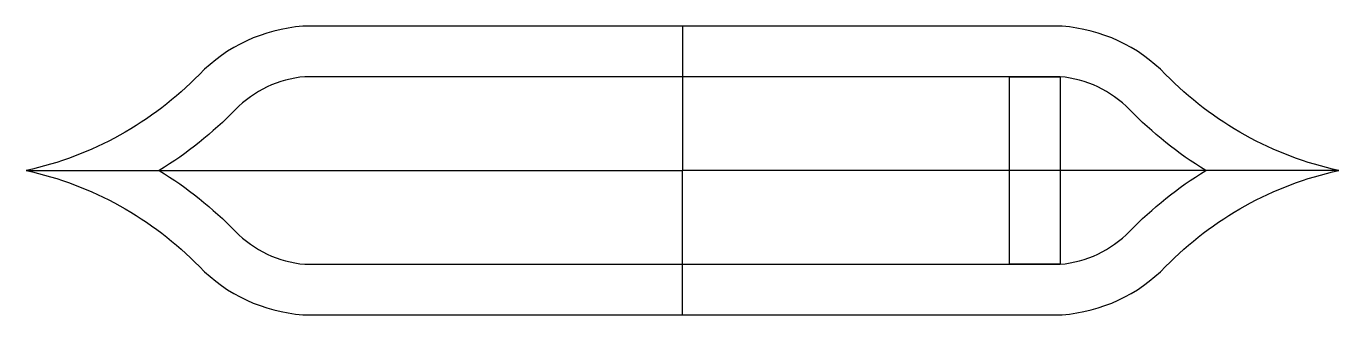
# Model space of a CAD drawing. Header units: inches. Extents: x 16.1 to 43.8, y 9.5 to 15.6.
import ezdxf

# ---------------------------------------------------------------- set-up
doc = ezdxf.new("R2010")
doc.units = ezdxf.units.IN
doc.header["$MEASUREMENT"] = 0

msp = doc.modelspace()

# ---------------------------------------------------------------- linework, layer by layer
at = {"color": 28}
for points in [[(35.64349039529114, 9.485152266047047), (37.96446429152201, 9.485152266047049, 0.1830824718858251), (40.14941015886563, 10.49999288704103, -0.1464753374198545), (43.81150232782483, 12.52967406988615, -0.1464753374198545), (40.14941015886563, 14.55935525273127, 0.1830824718858251), (37.96446429152201, 15.57419587372525), (35.64349039529114, 15.57419587372525), (29.93248052458506, 15.57419587372525), (24.22147065387898, 15.57419587372525), (21.90049675764811, 15.57419587372525, 0.1830824718858251), (19.71555089030448, 14.55935525273127, -0.1464753374198545), (16.05345872134529, 12.52967406988615, -0.1464753374198545), (19.71555089030448, 10.49999288704103, 0.1830824718858251), (21.90049675764811, 9.485152266047049), (24.22147065387898, 9.485152266047047), (29.93248052458506, 9.485152266047043)], [(35.64349039529114, 10.5507148626258), (37.92209539049484, 10.5507148626258, 0.1791992542044204), (39.38727118772481, 11.24468600228787, -0.06180450401418974), (40.99752114856616, 12.52967406988614, -0.06180450401419003), (39.38727118772481, 13.81466213748442, 0.179199254204422), (37.92209539049483, 14.5086332771465), (35.64349039529114, 14.5086332771465), (29.93248052458506, 14.5086332771465), (24.22147065387898, 14.5086332771465), (21.94286565867526, 14.5086332771465, 0.1791992542044185), (20.47768986144531, 13.81466213748443, -0.06180450401419034), (18.86743990060394, 12.52967406988615, -0.06180450401419046), (20.47768986144531, 11.24468600228787, 0.1791992542044201), (21.94286565867527, 10.5507148626258), (24.22147065387898, 10.5507148626258), (29.93248052458506, 10.55071486262579)]]:
    msp.add_lwpolyline(points, format="xyb", close=True, dxfattribs=at)
at = {"color": 28, "extrusion": (-1, 0, 0), "elevation": -29.93248052458506}
msp.add_lwpolyline([(-15.57419587372525, 0), (-15.57419587372525, 0)], dxfattribs=at)
msp.add_lwpolyline([(-15.57419587372525, 0), (-15.57419587372525, -1.618850434595325, 0.4508761204363663), (-12.52967406988615, -4.308728053623524, -0.06184504403315062)], format="xyb", dxfattribs=at)
at = {"color": 28, "extrusion": (1, 0, 0), "elevation": 29.93248052458506}
msp.add_lwpolyline([(15.57419587372525, 0), (15.57419587372525, -1.618850434595325, -0.4508761204363663), (12.52967406988615, -4.308728053623524, 0.06184504403315062)], format="xyb", dxfattribs=at)
at = {"color": 28}
msp.add_lwpolyline([(37.92209539049482, 10.5507148626258), (36.84984831023942, 10.5507148626258), (36.84984831023942, 14.5086332771465), (37.92209539049482, 14.5086332771465)], close=True, dxfattribs=at)
at = {"color": 28, "extrusion": (0, -1, 0), "elevation": -12.52967406988615}
for points in [[(16.05345872134529, 0, -0.18172645855456), (19.33330520452172, -2.523478570094843, 0.2743002192517067), (22.76334031779205, -4.308728053623524), (29.93248052458506, -4.308728053623524)], [(43.81150232782483, 0, 0.18172645855456), (40.5316558446484, -2.523478570094843, -0.2743002192517067), (37.10162073137806, -4.308728053623524), (29.93248052458506, -4.308728053623524)]]:
    msp.add_lwpolyline(points, format="xyb", dxfattribs=at)
at = {"color": 28, "extrusion": (5.119544776521925e-16, 1, 0), "elevation": 12.52967406988616}
msp.add_lwpolyline([(-16.05345872134529, 0, 0.18172645855456), (-19.33330520452171, -2.523478570094843, -0.2743002192517067), (-22.76334031779205, -4.308728053623524), (-29.93248052458505, -4.308728053623524)], format="xyb", dxfattribs=at)
at = {"color": 28, "extrusion": (-1, 5.119544776521925e-16, 0), "elevation": -29.93248052458505}
msp.add_lwpolyline([(-9.48515226604706, 0), (-9.48515226604706, -1.618850434595325, -0.4508761204363663), (-12.52967406988616, -4.308728053623524, 0.06184504403315062)], format="xyb", dxfattribs=at)
at = {"color": 28, "extrusion": (-5.119544776521925e-16, 1, 0), "elevation": 12.52967406988613}
msp.add_lwpolyline([(-43.81150232782483, 0, -0.18172645855456), (-40.53165584464841, -2.523478570094843, 0.2743002192517067), (-37.10162073137807, -4.308728053623524), (-29.93248052458507, -4.308728053623524)], format="xyb", dxfattribs=at)
at = {"color": 28, "extrusion": (1, 5.119544776521925e-16, 0), "elevation": 29.93248052458507}
msp.add_lwpolyline([(9.485152266047027, 0), (9.485152266047027, -1.618850434595325, 0.4508761204363663), (12.52967406988613, -4.308728053623524, -0.06184504403315062)], format="xyb", dxfattribs=at)

doc.saveas('drawing.dxf')
